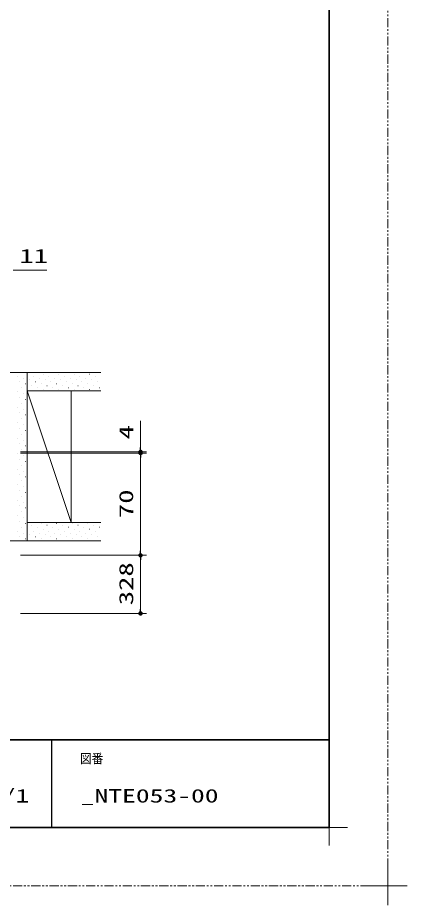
# Model space of a CAD drawing. Units: millimetres, scale not verified. Extents: x -1306 to 1306, y -607 to 607.
# Drawn here: x 134 to 400, y -607 to 0 of the extents above; entities that cross this region are included whole.
import ezdxf
from ezdxf.enums import TextEntityAlignment as Align

# ---------------------------------------------------------------- set-up
doc = ezdxf.new("R2010")
doc.units = ezdxf.units.MM
doc.header["$LTSCALE"] = 5
doc.header["$PDMODE"] = 32
doc.header["$PDSIZE"] = 2.5
doc.linetypes.add('USER1', pattern=[2.5, 1.25, -0.25, 0.25, -0.25, 0.25, -0.25])
for name, color, linetype, lineweight in [('0-1_線(黄)', 2, 'Continuous', 15), ('0-3_陰線', 4, 'USER1', 9), ('1-1_寸法線', 3, 'Continuous', 13), ('1-2_ハッチング', 6, 'Continuous', 9), ('1-4_DEFPOINTS', 7, 'Continuous', 5), ('1-5_0', 3, 'Continuous', 25), ('1-7_図面枠', 7, 'Continuous', 35), ('1-8_一般', 7, 'Continuous', 5)]:
    doc.layers.add(name, color=color, linetype=linetype, lineweight=lineweight)
doc.styles.add('ＭＳ ゴシック', font='')
doc.styles.get('ＭＳ ゴシック').set_extended_font_data('MS Gothic')

# ---------------------------------------------------------------- blocks, each defined once
blk = doc.blocks.new('_DOT')
at = {"layer": '1-5_0'}
blk.add_line((-2.5, 0), (-5, 0), dxfattribs=at)
for points in [[(0, 0), (-2.5, 0), (-2.48, 0.313)], [(0, 0), (-2.48, -0.313), (-2.5, 0)], [(0, 0), (-2.48, 0.313), (-2.421, 0.622)], [(0, 0), (-2.421, -0.622), (-2.48, -0.313)], [(0, 0), (-2.421, 0.622), (-2.324, 0.92)], [(0, 0), (-2.324, -0.92), (-2.421, -0.622)], [(0, 0), (-2.324, 0.92), (-2.191, 1.204)], [(0, 0), (-2.191, -1.204), (-2.324, -0.92)], [(0, 0), (-2.191, 1.204), (-2.023, 1.469)], [(0, 0), (-2.023, -1.469), (-2.191, -1.204)], [(0, 0), (-2.023, 1.469), (-1.822, 1.711)], [(0, 0), (-1.822, -1.711), (-2.023, -1.469)], [(0, 0), (-1.822, 1.711), (-1.594, 1.926)], [(0, 0), (-1.594, -1.926), (-1.822, -1.711)], [(0, 0), (-1.594, 1.926), (-1.34, 2.111)], [(0, 0), (-1.34, -2.111), (-1.594, -1.926)], [(0, 0), (-1.34, 2.111), (-1.064, 2.262)], [(0, 0), (-1.064, -2.262), (-1.34, -2.111)], [(0, 0), (-1.064, 2.262), (-0.773, 2.378)], [(0, 0), (-0.773, -2.378), (-1.064, -2.262)], [(0, 0), (-0.773, 2.378), (-0.468, 2.456)], [(0, 0), (-0.468, -2.456), (-0.773, -2.378)], [(0, 0), (-0.468, 2.456), (-0.157, 2.495)], [(0, 0), (-0.157, -2.495), (-0.468, -2.456)], [(0, 0), (-0.157, 2.495), (0.157, 2.495)], [(0, 0), (0.157, -2.495), (-0.157, -2.495)], [(0, 0), (0.157, 2.495), (0.468, 2.456)], [(0, 0), (0.468, 2.456), (0.773, 2.378)], [(0, 0), (0.773, 2.378), (1.064, 2.262)], [(0, 0), (1.064, 2.262), (1.34, 2.111)], [(0, 0), (1.34, 2.111), (1.594, 1.926)], [(0, 0), (1.594, 1.926), (1.822, 1.711)], [(0, 0), (1.822, 1.711), (2.023, 1.469)], [(0, 0), (2.023, 1.469), (2.191, 1.204)], [(0, 0), (2.191, 1.204), (2.324, 0.92)], [(0, 0), (2.324, 0.92), (2.421, 0.622)], [(0, 0), (2.421, 0.622), (2.48, 0.313)], [(0, 0), (2.48, 0.313), (2.5, 0)], [(0, 0), (0.468, -2.456), (0.157, -2.495)], [(0, 0), (0.773, -2.378), (0.468, -2.456)], [(0, 0), (1.064, -2.262), (0.773, -2.378)], [(0, 0), (1.34, -2.111), (1.064, -2.262)], [(0, 0), (1.594, -1.926), (1.34, -2.111)], [(0, 0), (1.822, -1.711), (1.594, -1.926)], [(0, 0), (2.023, -1.469), (1.822, -1.711)], [(0, 0), (2.191, -1.204), (2.023, -1.469)], [(0, 0), (2.324, -0.92), (2.191, -1.204)], [(0, 0), (2.421, -0.622), (2.324, -0.92)], [(0, 0), (2.48, -0.313), (2.421, -0.622)], [(0, 0), (2.5, 0), (2.48, -0.313)]]:
    blk.add_solid(points, dxfattribs=at)
blk = doc.blocks.new('グループ-13-1')
at = {"layer": '1-8_一般'}
for p, q in [((62041.6, -14029.5), (62041.6, -13365.5)), ((61709.6, -13697.5), (62373.6, -13697.5))]:
    blk.add_line(p, q, dxfattribs=at)

msp = doc.modelspace()

# ---------------------------------------------------------------- linework, layer by layer
at = {"layer": '0-1_線(黄)'}
for p, q in [((190.808, -242.831), (127.967, -242.831)), ((140.467, -242.831), (140.467, -357.831)), ((190.808, -255.331), (140.467, -255.331)), ((170.467, -345.331), (140.467, -255.331)), ((170.467, -345.331), (170.467, -255.331)), ((190.808, -345.331), (140.467, -345.331)), ((190.808, -357.831), (127.967, -357.831))]:
    msp.add_line(p, q, dxfattribs=at)
at = {"layer": '0-3_陰線'}
for q in [(387.036, 594), (-1292.964, -594)]:
    msp.add_line((387.036, -594), q, dxfattribs=at)
at = {"layer": '1-1_寸法線'}
for p, q in [((130.967, -172.831), (153.872, -172.831)), ((217.967, -294.069), (217.967, -275.926)), ((135.967, -297.069), (221.967, -297.069)), ((217.967, -297.831), (217.967, -297.069)), ((135.967, -297.831), (221.967, -297.831)), ((135.967, -297.831), (221.967, -297.831)), ((217.967, -364.831), (217.967, -300.831)), ((217.967, -300.831), (217.967, -303.831)), ((135.967, -367.831), (221.967, -367.831)), ((135.967, -367.831), (221.967, -367.831)), ((217.967, -370.831), (217.967, -404.593)), ((135.967, -407.593), (221.967, -407.593))]:
    msp.add_line(p, q, dxfattribs=at)
at = {"layer": '1-2_ハッチング'}
for p, q in [((134.103, -245.203), (134.153, -245.203)), ((138.081, -246.528), (138.131, -246.528)), ((140.732, -243.877), (140.782, -243.877)), ((142.058, -247.854), (142.108, -247.854)), ((144.71, -245.203), (144.76, -245.203)), ((148.687, -246.528), (148.737, -246.528)), ((151.339, -243.877), (151.389, -243.877)), ((152.665, -247.854), (152.715, -247.854)), ((155.317, -245.203), (155.367, -245.203)), ((159.294, -246.528), (159.344, -246.528)), ((161.946, -243.877), (161.996, -243.877)), ((163.271, -247.854), (163.321, -247.854)), ((165.923, -245.203), (165.973, -245.203)), ((169.901, -246.528), (169.951, -246.528)), ((172.552, -243.877), (172.602, -243.877)), ((173.878, -247.854), (173.928, -247.854)), ((176.53, -245.203), (176.58, -245.203)), ((180.507, -246.528), (180.557, -246.528)), ((183.159, -243.877), (183.209, -243.877)), ((184.485, -247.854), (184.535, -247.854)), ((187.136, -245.203), (187.186, -245.203)), ((135.429, -249.18), (135.479, -249.18)), ((136.755, -253.158), (136.805, -253.158)), ((139.407, -250.506), (139.457, -250.506)), ((140.732, -254.483), (140.782, -254.483)), ((143.384, -251.832), (143.434, -251.832)), ((146.036, -249.18), (146.086, -249.18)), ((147.362, -253.158), (147.412, -253.158)), ((150.013, -250.506), (150.063, -250.506)), ((151.339, -254.483), (151.389, -254.483)), ((153.991, -251.832), (154.041, -251.832)), ((156.642, -249.18), (156.692, -249.18)), ((157.968, -253.158), (158.018, -253.158)), ((160.62, -250.506), (160.67, -250.506)), ((161.946, -254.483), (161.996, -254.483)), ((164.597, -251.832), (164.647, -251.832)), ((167.249, -249.18), (167.299, -249.18)), ((168.575, -253.158), (168.625, -253.158)), ((171.226, -250.506), (171.276, -250.506)), ((172.552, -254.483), (172.602, -254.483)), ((175.204, -251.832), (175.254, -251.832)), ((177.856, -249.18), (177.906, -249.18)), ((179.181, -253.158), (179.231, -253.158)), ((181.833, -250.506), (181.883, -250.506)), ((183.159, -254.483), (183.209, -254.483)), ((185.811, -251.832), (185.861, -251.832)), ((188.462, -249.18), (188.512, -249.18)), ((189.788, -253.158), (189.838, -253.158)), ((134.103, -255.809), (134.153, -255.809)), ((135.429, -259.787), (135.479, -259.787)), ((138.081, -257.135), (138.131, -257.135)), ((139.407, -261.112), (139.457, -261.112)), ((134.103, -266.416), (134.153, -266.416)), ((136.755, -263.764), (136.805, -263.764)), ((135.429, -270.393), (135.479, -270.393)), ((138.081, -267.742), (138.131, -267.742)), ((139.407, -271.719), (139.457, -271.719)), ((134.103, -277.022), (134.153, -277.022)), ((136.755, -274.371), (136.805, -274.371)), ((138.081, -278.348), (138.131, -278.348)), ((135.429, -281), (135.479, -281)), ((136.755, -284.977), (136.805, -284.977)), ((139.407, -282.326), (139.457, -282.326)), ((134.103, -287.629), (134.153, -287.629)), ((138.081, -288.955), (138.131, -288.955)), ((135.429, -291.606), (135.479, -291.606)), ((136.755, -295.584), (136.805, -295.584)), ((139.407, -292.932), (139.457, -292.932)), ((134.103, -298.236), (134.153, -298.236)), ((135.429, -302.213), (135.479, -302.213)), ((138.081, -299.561), (138.131, -299.561)), ((139.407, -303.539), (139.457, -303.539)), ((134.103, -308.842), (134.153, -308.842)), ((136.755, -306.191), (136.805, -306.191)), ((135.429, -312.82), (135.479, -312.82)), ((138.081, -310.168), (138.131, -310.168)), ((139.407, -314.145), (139.457, -314.145)), ((134.103, -319.449), (134.153, -319.449)), ((136.755, -316.797), (136.805, -316.797)), ((138.081, -320.775), (138.131, -320.775)), ((135.429, -323.426), (135.479, -323.426)), ((136.755, -327.404), (136.805, -327.404)), ((139.407, -324.752), (139.457, -324.752)), ((134.103, -330.055), (134.153, -330.055)), ((138.081, -331.381), (138.131, -331.381)), ((135.429, -334.033), (135.479, -334.033)), ((136.755, -338.01), (136.805, -338.01)), ((139.407, -335.359), (139.457, -335.359)), ((134.103, -340.662), (134.153, -340.662)), ((135.429, -344.639), (135.479, -344.639)), ((138.081, -341.988), (138.131, -341.988)), ((139.407, -345.965), (139.457, -345.965)), ((150.013, -345.965), (150.063, -345.965)), ((160.62, -345.965), (160.67, -345.965)), ((171.226, -345.965), (171.276, -345.965)), ((181.833, -345.965), (181.883, -345.965)), ((134.103, -351.269), (134.153, -351.269)), ((136.755, -348.617), (136.805, -348.617)), ((140.732, -349.943), (140.782, -349.943)), ((143.384, -347.291), (143.434, -347.291)), ((144.71, -351.269), (144.76, -351.269)), ((147.362, -348.617), (147.412, -348.617)), ((151.339, -349.943), (151.389, -349.943)), ((153.991, -347.291), (154.041, -347.291)), ((155.317, -351.269), (155.367, -351.269)), ((157.968, -348.617), (158.018, -348.617)), ((161.946, -349.943), (161.996, -349.943)), ((164.597, -347.291), (164.647, -347.291)), ((165.923, -351.269), (165.973, -351.269)), ((168.575, -348.617), (168.625, -348.617)), ((172.552, -349.943), (172.602, -349.943)), ((175.204, -347.291), (175.254, -347.291)), ((176.53, -351.269), (176.58, -351.269)), ((179.181, -348.617), (179.231, -348.617)), ((183.159, -349.943), (183.209, -349.943)), ((185.811, -347.291), (185.861, -347.291)), ((187.136, -351.269), (187.186, -351.269)), ((189.788, -348.617), (189.838, -348.617)), ((135.429, -355.246), (135.479, -355.246)), ((138.081, -352.594), (138.131, -352.594)), ((139.407, -356.572), (139.457, -356.572)), ((142.058, -353.92), (142.108, -353.92)), ((146.036, -355.246), (146.086, -355.246)), ((148.687, -352.594), (148.737, -352.594)), ((150.013, -356.572), (150.063, -356.572)), ((152.665, -353.92), (152.715, -353.92)), ((156.642, -355.246), (156.692, -355.246)), ((159.294, -352.594), (159.344, -352.594)), ((160.62, -356.572), (160.67, -356.572)), ((163.271, -353.92), (163.321, -353.92)), ((167.249, -355.246), (167.299, -355.246)), ((169.901, -352.594), (169.951, -352.594)), ((171.226, -356.572), (171.276, -356.572)), ((173.878, -353.92), (173.928, -353.92)), ((177.856, -355.246), (177.906, -355.246)), ((180.507, -352.594), (180.557, -352.594)), ((181.833, -356.572), (181.883, -356.572)), ((184.485, -353.92), (184.535, -353.92)), ((188.462, -355.246), (188.512, -355.246))]:
    msp.add_line(p, q, dxfattribs=at)
at = {"layer": '1-4_DEFPOINTS'}
for p, q in [((347.036, -566.45), (347.036, -541.55)), ((334.586, -554), (359.486, -554))]:
    msp.add_line(p, q, dxfattribs=at)
for p in [(217.967, -297.831), (217.967, -297.831), (217.967, -407.593)]:
    msp.add_point(p, dxfattribs=at)
at = {"layer": '1-5_0', "color": 7}
msp.add_line((157.036, -494), (157.036, -554), dxfattribs=at)
at = {"layer": '1-7_図面枠'}
msp.add_line((-1252.964, -494), (347.036, -494), dxfattribs=at)
msp.add_lwpolyline([(-1252.964, -554), (347.036, -554), (347.036, 554), (-1252.964, 554)], close=True, dxfattribs=at)

# ---------------------------------------------------------------- block references
at = {"layer": '0-3_陰線', "xscale": 0.04, "yscale": 0.04}
msp.add_blockref('グループ-13-1', (-2094.629, -46.1), dxfattribs=at)
at = {"layer": '1-1_寸法線', "xscale": 0.6, "yscale": 0.6}
for p, rotation in [((217.967, -297.069), 270), ((217.967, -297.831), 90), ((217.967, -297.831), 90), ((217.967, -367.831), 270), ((217.967, -367.831), 90), ((217.967, -407.593), 270)]:
    msp.add_blockref('_DOT', p, dxfattribs=dict(at, rotation=rotation))

# ---------------------------------------------------------------- texts
at = {"layer": '1-1_寸法線', "style": 'ＭＳ ゴシック', "width": 1.5}
msp.add_text('11', height=9.604, dxfattribs=at).set_placement((135.11, -170.681), align=Align.BOTTOM_LEFT)
for s, p in [('4', (215.818, -288.498)), ('70', (215.818, -342.355)), ('328', (215.818, -401.998))]:
    msp.add_text(s, height=9.604, rotation=90, dxfattribs=at).set_placement(p, align=Align.BOTTOM_LEFT)
at = {"layer": '1-7_図面枠', "style": 'ＭＳ ゴシック'}
for s, height, width, p in [('図番', 6.452, 0.9, (176.633, -512.073)), ('2024/10/1', 9.238, 1.5, (57.036, -539.776)), ('_NTE053-00', 9.238, 1.5, (177.071, -539.776))]:
    msp.add_text(s, height=height, dxfattribs=dict(at, width=width)).set_placement(p, align=Align.BOTTOM_LEFT)

doc.saveas('drawing.dxf')
